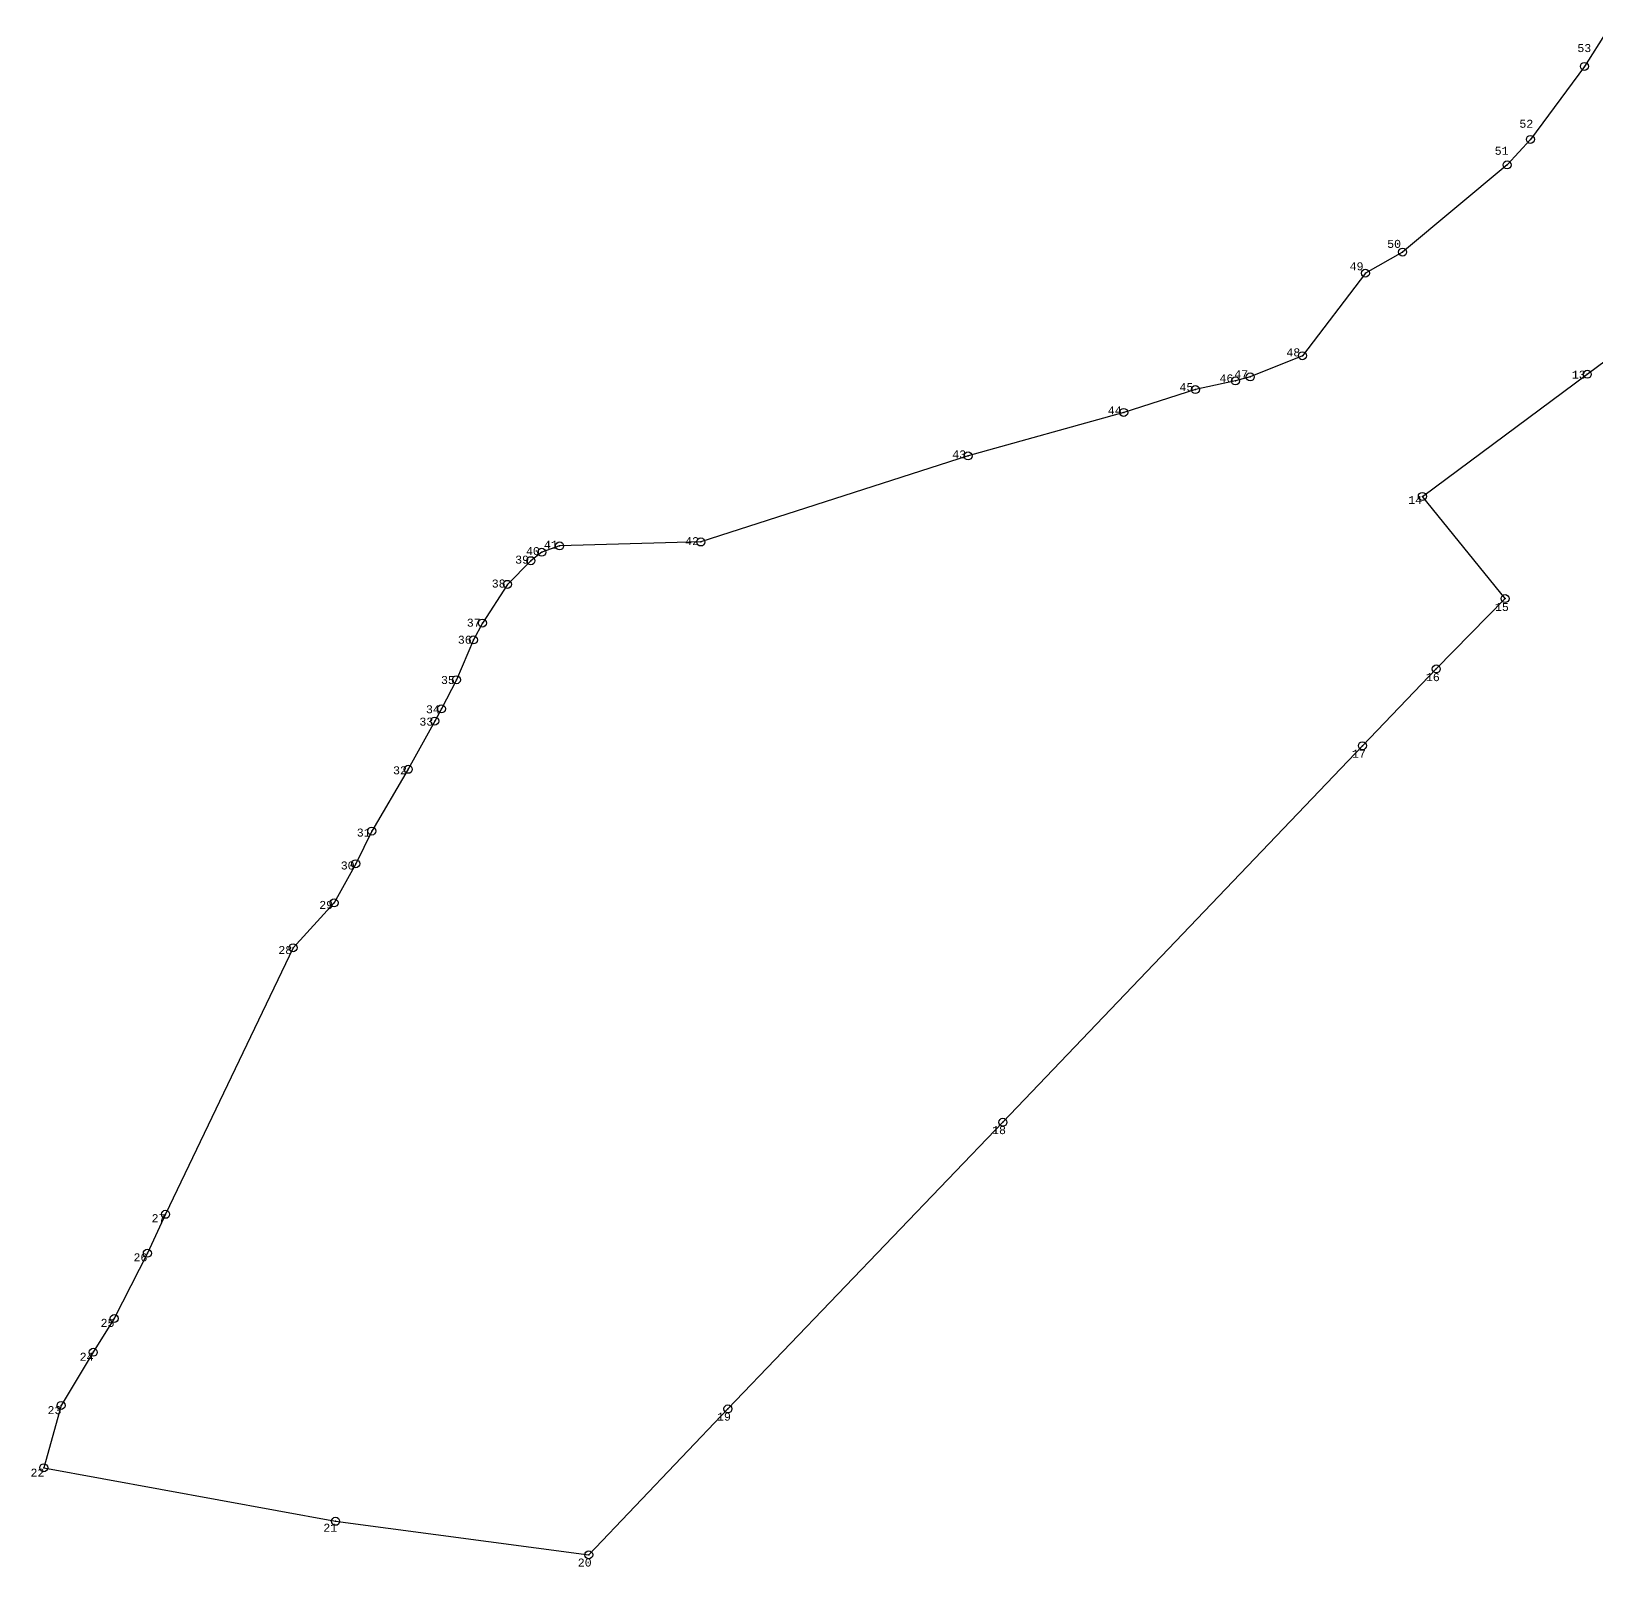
# Model space of a CAD drawing. Header units: millimetres. Extents: x 610718 to 612466, y 1316803 to 1317499.
# Drawn here: x 610717.5 to 611206.6, y 1316822.7 to 1317302.3 of the extents above; entities that cross this region are included whole.
import ezdxf

# ---------------------------------------------------------------- set-up
doc = ezdxf.new("R2010")
doc.units = ezdxf.units.MM
doc.header["$PDMODE"] = 32
doc.header["$PDSIZE"] = 2.5
doc.layers.add('CVL_PUNTO', color=2, linetype='Continuous')
doc.layers.add('CVL_PUNTO_NUM', color=2, linetype='Continuous')
doc.styles.add('MONOTXT4', font='monotxt4.shx')

msp = doc.modelspace()

# ---------------------------------------------------------------- linework, layer by layer
at = {"color": 2}
msp.add_lwpolyline([(611209.85, 1317302.32), (611202.82, 1317291.36), (611185.94, 1317268.57), (611178.66, 1317260.6), (611146.01, 1317233.38), (611134.37, 1317226.78), (611114.7, 1317201), (611098.39, 1317194.36), (611093.79, 1317193.13), (611081.27, 1317190.44), (611058.86, 1317183.27), (611010.23, 1317169.7), (610926.72, 1317142.81), (610882.62, 1317141.58), (610877.02, 1317139.61), (610873.63, 1317136.97), (610866.31, 1317129.58), (610858.48, 1317117.48), (610855.67, 1317112.21), (610850.38, 1317099.76), (610845.66, 1317090.69), (610843.59, 1317086.87), (610835.32, 1317071.8), (610823.93, 1317052.52), (610818.89, 1317042.32), (610812.14, 1317030.08), (610799.32, 1317016.08), (610759.48, 1316932.8), (610753.8, 1316920.63), (610743.46, 1316900.26), (610736.89, 1316889.71), (610726.83, 1316873.09), (610721.43, 1316853.65), (610812.59, 1316836.91), (610891.7, 1316826.44), (610935.19, 1316872.03), (611021.11, 1316961.55), (611133.46, 1317079.18), (611156.52, 1317103.16), (611178.02, 1317125.12), (611152.17, 1317157.06), (611203.69, 1317195.19), (611254, 1317232.53)], dxfattribs=at)
at = {"layer": 'CVL_PUNTO', "color": 2}
for p in [(611202.82, 1317291.36), (611185.94, 1317268.57), (611178.66, 1317260.6), (611146.01, 1317233.38), (611134.37, 1317226.78), (611114.7, 1317201), (611098.39, 1317194.36), (611203.69, 1317195.19), (611081.27, 1317190.44), (611093.79, 1317193.13), (611058.86, 1317183.27), (611010.23, 1317169.7), (611152.17, 1317157.06), (610882.62, 1317141.58), (610926.72, 1317142.81), (610873.63, 1317136.97), (610877.02, 1317139.61), (610866.31, 1317129.58), (611178.02, 1317125.12), (610858.48, 1317117.48), (610855.67, 1317112.21), (611156.52, 1317103.16), (610850.38, 1317099.76), (610843.59, 1317086.87), (610845.66, 1317090.69), (611133.46, 1317079.18), (610835.32, 1317071.8), (610823.93, 1317052.52), (610818.89, 1317042.32), (610812.14, 1317030.08), (610799.32, 1317016.08), (611021.11, 1316961.55), (610759.48, 1316932.8), (610753.8, 1316920.63), (610743.46, 1316900.26), (610736.89, 1316889.71), (610726.83, 1316873.09), (610935.19, 1316872.03), (610721.43, 1316853.65), (610812.59, 1316836.91), (610891.7, 1316826.44)]:
    msp.add_point(p, dxfattribs=at)

# ---------------------------------------------------------------- texts
at = {"layer": 'CVL_PUNTO_NUM', "color": 2, "style": 'MONOTXT4'}
for s, p in [('53', (611200.61, 1317295.84)), ('52', (611182.49, 1317272.2)), ('51', (611174.78, 1317263.76)), ('50', (611141.18, 1317234.68)), ('49', (611129.45, 1317227.67)), ('48', (611109.7, 1317200.78)), ('47', (611093.41, 1317193.94)), ('13', (611198.87, 1317193.82)), ('45', (611076.29, 1317189.94)), ('46', (611088.81, 1317192.68)), ('44', (611053.9, 1317182.65)), ('43', (611005.29, 1317168.92)), ('14', (611147.77, 1317154.69)), ('41', (610877.7, 1317140.69)), ('42', (610921.82, 1317141.82)), ('39', (610868.72, 1317136.04)), ('40', (610872.11, 1317138.71)), ('38', (610861.41, 1317128.58)), ('15', (611174.86, 1317121.25)), ('37', (610853.61, 1317116.35)), ('36', (610850.81, 1317111.03)), ('35', (610845.55, 1317098.45)), ('16', (611153.28, 1317099.35)), ('33', (610838.8, 1317085.44)), ('34', (610840.86, 1317089.3)), ('17', (611130.18, 1317075.41)), ('32', (610830.57, 1317070.24)), ('31', (610819.24, 1317050.79)), ('30', (610814.23, 1317040.52)), ('29', (610807.51, 1317028.19)), ('28', (610794.73, 1317014.11)), ('18', (611017.75, 1316957.85)), ('27', (610755.13, 1316930.34)), ('26', (610749.48, 1316918.11)), ('25', (610739.19, 1316897.65)), ('24', (610732.65, 1316887.06)), ('23', (610722.62, 1316870.38)), ('19', (610931.8, 1316868.35)), ('22', (610717.29, 1316850.85)), ('21', (610808.79, 1316833.66)), ('20', (610888.29, 1316822.78))]:
    msp.add_text(s, height=2.5, dxfattribs=at).set_placement(p)

doc.saveas('drawing.dxf')
